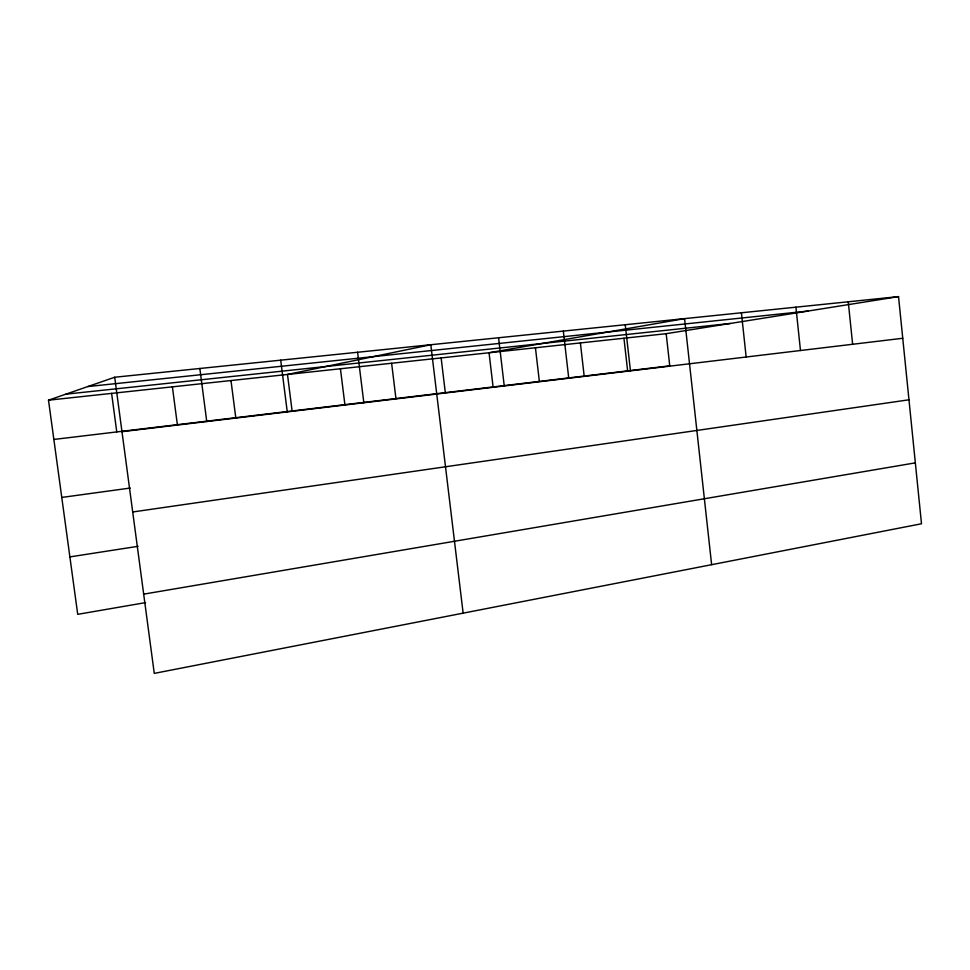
<?xml version="1.0" encoding="UTF-8"?>
<svg xmlns="http://www.w3.org/2000/svg" width="970" height="970" viewBox="0 0 970 970"><rect width="100%" height="100%" fill="white"/><g stroke="black" fill="none" stroke-linecap="round" stroke-linejoin="round"><path stroke-width="1.45" d="M145.573 602.612L77.721 614.337L48.5 400.186L114.702 377.245L898.535 296.614L921.5 523.764L154.266 673.386L114.702 377.245M143.681 594.149L915.34 462.86M48.5 400.186L666.184 333.692L898.535 296.614M69.888 556.901L138.055 546.316M132.708 511.978L908.963 399.798M61.777 497.44L130.271 488.043M53.859 439.446L669.749 365.836L666.184 333.692M121.977 431.686L902.743 338.275M87.846 386.557L808.071 311.055M65.851 394.172L730.228 323.471M111.611 393.396L116.764 431.929M172.393 386.848L177.364 424.69M199.844 368.491L206.755 421.538M230.981 380.543L235.771 417.706M292.103 410.977L287.484 374.456L430.801 344.726L463.139 613.149M280.706 360.173L287.265 411.911M340.434 368.758L344.896 404.66M357.591 352.255L363.835 402.756M391.625 363.253L395.942 398.561M441.132 357.918L445.315 392.656M498.568 337.754L504.242 385.951M493.087 386.945L489.05 352.753L684.565 318.621L711.628 564.686M535.44 347.769L539.356 381.416M580.387 342.919L584.17 376.057M563.327 331.097L568.747 378.239M625.262 324.732L630.452 370.855M623.952 338.239L627.626 370.867M741.407 312.776L746.16 357.008M795.921 307.175L800.48 350.509M848.253 301.791L852.63 344.277"/></g></svg>
